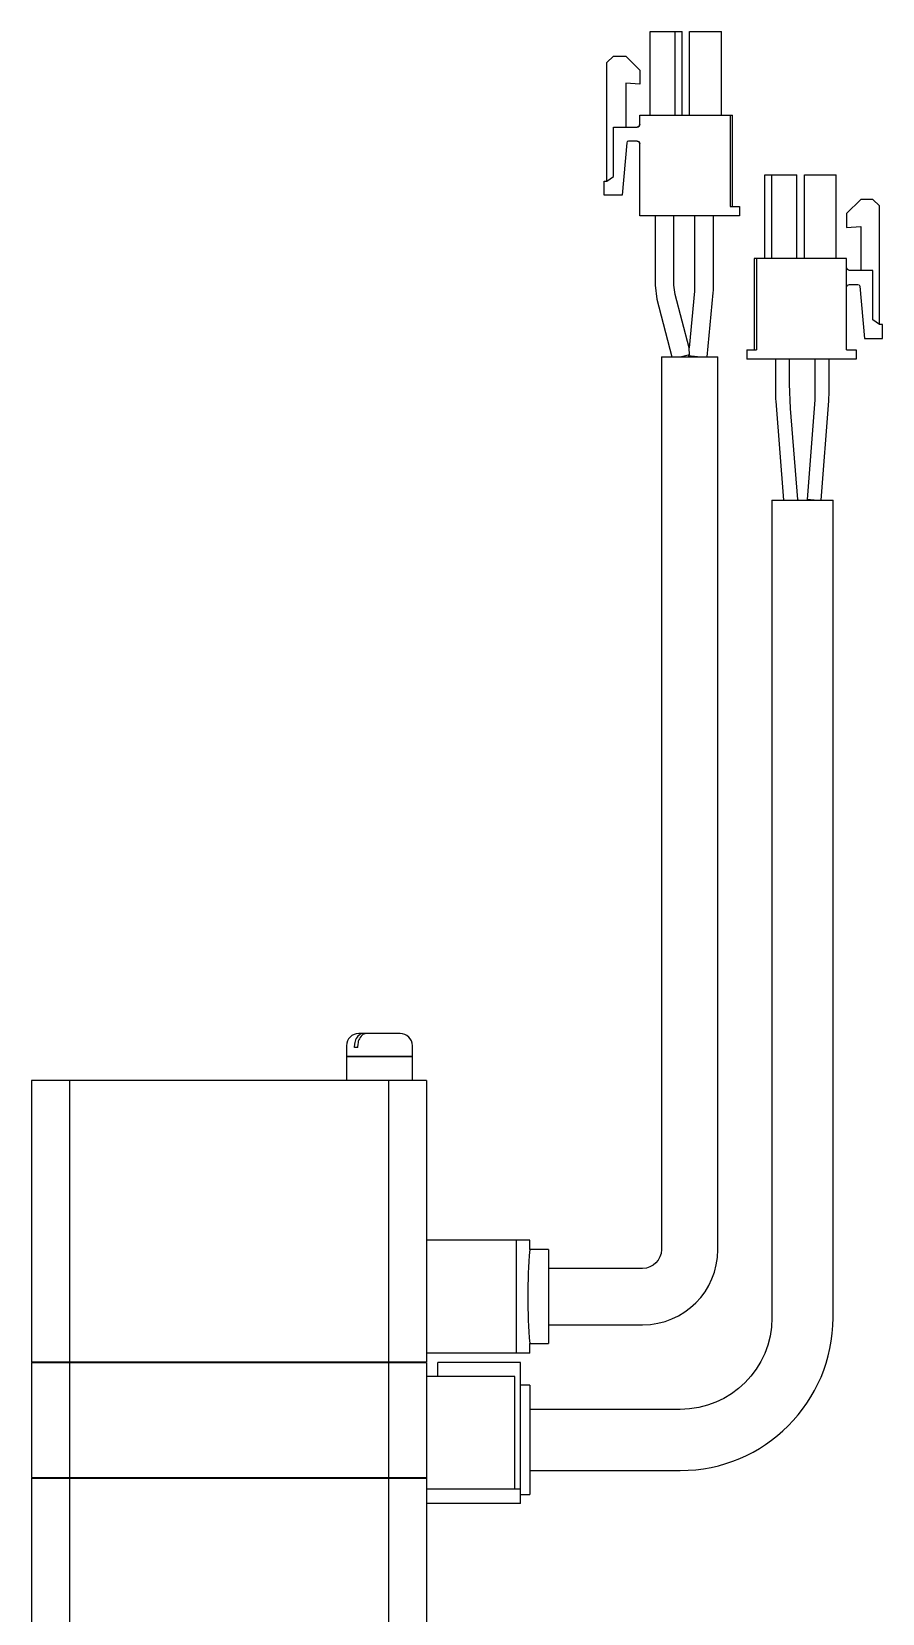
# Model space of a CAD drawing. Extents: x 0 to 1596, y -8 to 1260.
# Drawn here: x 1298.5 to 1389, y 635.9 to 804.2 of the extents above; entities that cross this region are included whole.
import ezdxf

# ---------------------------------------------------------------- set-up
doc = ezdxf.new("R2010")
doc.units = 0
doc.header["$LTSCALE"] = 0.5
doc.layers.add('MSM_CONTINUOUS', color=7, linetype='CONTINUOUS')

msp = doc.modelspace()

# ---------------------------------------------------------------- linework, layer by layer
at = {"layer": 'MSM_CONTINUOUS'}
for p, q in [((1364.28, 795.27), (1364.28, 804.17)), ((1364.28, 795.27), (1364.28, 804.17)), ((1364.28, 804.17), (1367.68, 804.17)), ((1366.93, 795.27), (1366.93, 804.17)), ((1367.68, 795.27), (1367.68, 804.17)), ((1368.48, 795.27), (1368.48, 804.17)), ((1368.48, 795.27), (1368.48, 804.17)), ((1368.48, 804.17), (1371.88, 804.17)), ((1371.88, 795.27), (1371.88, 804.17)), ((1359.68, 800.87), (1360.38, 801.57)), ((1359.68, 800.87), (1360.38, 801.57)), ((1360.38, 801.57), (1361.68, 801.57)), ((1361.68, 801.57), (1363.18, 800.07)), ((1359.68, 788.27), (1359.68, 800.87)), ((1359.68, 788.27), (1359.68, 800.87)), ((1363.18, 800.07), (1363.18, 798.57)), ((1363.18, 798.57), (1361.68, 798.7)), ((1361.68, 798.7), (1361.68, 794.02)), ((1363.18, 798.57), (1361.68, 798.7)), ((1363.18, 794.32), (1363.18, 795.27)), ((1363.18, 795.27), (1373.03, 795.27)), ((1363.18, 794.32), (1363.18, 795.27)), ((1372.78, 795.27), (1372.78, 785.57)), ((1373.03, 785.57), (1373.03, 795.27)), ((1360.38, 788.77), (1360.38, 794.02)), ((1360.38, 794.02), (1362.88, 794.02)), ((1360.38, 788.77), (1360.38, 794.02)), ((1363.18, 794.32), (1363.18, 794.31)), ((1361.78, 792.34), (1361.29, 786.77)), ((1362.88, 792.52), (1361.98, 792.52)), ((1363.18, 784.57), (1363.18, 792.22)), ((1363.18, 792.22), (1363.18, 792.22)), ((1363.18, 784.57), (1363.18, 792.22)), ((1359.38, 786.77), (1359.38, 788.27)), ((1359.38, 786.77), (1359.38, 788.27)), ((1359.38, 788.27), (1359.68, 788.27)), ((1359.68, 788.27), (1360.38, 788.77)), ((1359.68, 788.27), (1360.38, 788.77)), ((1376.48, 780.02), (1376.48, 788.92)), ((1376.48, 788.92), (1379.88, 788.92)), ((1377.23, 780.02), (1377.23, 788.92)), ((1379.88, 780.02), (1379.88, 788.92)), ((1380.68, 780.02), (1380.68, 788.92)), ((1380.68, 788.92), (1384.08, 788.92)), ((1384.08, 780.02), (1384.08, 788.92)), ((1361.29, 786.77), (1359.38, 786.77)), ((1386.68, 786.32), (1385.18, 784.82)), ((1387.98, 786.32), (1386.68, 786.32)), ((1388.68, 785.62), (1387.98, 786.32)), ((1373.78, 784.57), (1363.18, 784.57)), ((1364.81, 784.57), (1364.81, 777.21)), ((1366.81, 777.21), (1366.81, 784.57)), ((1369.01, 784.57), (1369.01, 776.67)), ((1371.01, 776.67), (1371.01, 784.57)), ((1372.78, 785.57), (1373.78, 785.57)), ((1373.78, 785.57), (1373.78, 784.57)), ((1385.18, 784.82), (1385.18, 783.32)), ((1388.68, 773.02), (1388.68, 785.62)), ((1385.18, 783.32), (1386.68, 783.45)), ((1386.68, 783.45), (1386.68, 778.77)), ((1385.18, 780.02), (1375.33, 780.02)), ((1375.33, 780.02), (1375.33, 770.32)), ((1375.58, 780.02), (1375.58, 770.32)), ((1385.18, 770.32), (1385.18, 780.02)), ((1387.98, 778.77), (1385.48, 778.77)), ((1387.98, 773.52), (1387.98, 778.77)), ((1364.81, 777.21), (1365, 775.7)), ((1366.93, 776.2), (1366.81, 777.21)), ((1368.42, 770.52), (1366.93, 776.2)), ((1369, 776.57), (1368.42, 770.52)), ((1369.01, 776.67), (1369, 776.57)), ((1370.33, 769.57), (1370.99, 776.38)), ((1370.99, 776.38), (1371.01, 776.67)), ((1385.48, 777.27), (1386.38, 777.27)), ((1386.58, 777.09), (1387.07, 771.52)), ((1365, 775.7), (1366.6, 769.57)), ((1388.68, 773.02), (1387.98, 773.52)), ((1388.98, 773.02), (1388.68, 773.02)), ((1388.98, 771.52), (1388.98, 773.02)), ((1387.07, 771.52), (1388.98, 771.52)), ((1365.48, 769.57), (1371.48, 769.57)), ((1365.48, 769.57), (1365.48, 674.57)), ((1368.47, 769.79), (1367.63, 769.57)), ((1368.34, 769.76), (1368.33, 769.67)), ((1369.33, 769.57), (1368.33, 769.67)), ((1368.47, 769.79), (1368.42, 770.52)), ((1371.48, 674.57), (1371.48, 769.57)), ((1374.58, 770.32), (1374.58, 769.32)), ((1374.58, 770.32), (1375.58, 770.32)), ((1386.18, 769.32), (1374.58, 769.32)), ((1377.61, 769.32), (1377.61, 765.72)), ((1379.11, 766.69), (1379.11, 769.32)), ((1381.81, 769.32), (1381.81, 765.69)), ((1383.31, 765.69), (1383.31, 769.32)), ((1385.18, 770.32), (1386.18, 770.32)), ((1386.18, 770.32), (1386.18, 769.32)), ((1379.21, 764.06), (1379.11, 766.69)), ((1377.64, 764.86), (1378.48, 754.32)), ((1381.78, 765), (1380.98, 754.38)), ((1382.48, 754.32), (1383.27, 764.89)), ((1379.98, 754.38), (1379.21, 764.06)), ((1377.23, 754.32), (1383.73, 754.32)), ((1377.23, 754.32), (1377.23, 667.32)), ((1381.73, 754.32), (1380.98, 754.38)), ((1383.73, 667.32), (1383.73, 754.32)), ((1337.68, 697.57), (1333.28, 697.57)), ((1331.98, 696.27), (1331.98, 695.12)), ((1338.98, 695.12), (1331.98, 695.12)), ((1332.03, 695.12), (1332.03, 695.07)), ((1332.83, 696.07), (1332.83, 696.27)), ((1333.19, 696.07), (1332.83, 696.07)), ((1333.19, 696.07), (1333.19, 696.27)), ((1338.93, 695.07), (1338.93, 695.12)), ((1338.98, 695.12), (1338.98, 696.27)), ((1331.98, 695.07), (1331.98, 692.57)), ((1338.98, 695.07), (1331.98, 695.07)), ((1338.98, 692.57), (1338.98, 695.07)), ((1298.48, 692.57), (1298.48, 662.62)), ((1340.48, 692.57), (1298.48, 692.57)), ((1302.51, 692.57), (1302.51, 662.62)), ((1336.45, 692.57), (1336.45, 662.62)), ((1340.48, 692.57), (1340.48, 662.62)), ((1351.48, 675.57), (1340.48, 675.57)), ((1350.05, 663.57), (1350.05, 675.57)), ((1351.48, 674.57), (1351.48, 675.57)), ((1353.48, 674.57), (1351.48, 674.57)), ((1353.48, 674.57), (1353.48, 664.57)), ((1363.48, 672.57), (1353.48, 672.57)), ((1353.48, 666.57), (1363.48, 666.57)), ((1351.48, 663.57), (1340.48, 663.57)), ((1351.48, 663.57), (1351.48, 664.57)), ((1351.48, 664.57), (1353.48, 664.57)), ((1298.48, 662.62), (1340.48, 662.62)), ((1298.48, 662.57), (1298.48, 650.32)), ((1298.48, 662.57), (1340.48, 662.57)), ((1298.53, 662.62), (1298.53, 662.57)), ((1302.51, 662.57), (1302.51, 650.32)), ((1302.77, 662.62), (1302.77, 662.57)), ((1336.19, 662.62), (1336.19, 662.57)), ((1336.45, 662.57), (1336.45, 650.32)), ((1340.43, 662.62), (1340.43, 662.57)), ((1340.48, 662.57), (1340.48, 626.32)), ((1341.68, 661.07), (1341.68, 662.57)), ((1350.48, 662.57), (1341.68, 662.57)), ((1350.48, 647.57), (1350.48, 662.57)), ((1349.88, 661.07), (1340.48, 661.07)), ((1349.88, 649.07), (1349.88, 661.07)), ((1351.48, 660.14), (1350.48, 660.14)), ((1351.48, 660.14), (1351.48, 648.5)), ((1367.48, 657.57), (1351.48, 657.57)), ((1298.48, 650.32), (1340.48, 650.32)), ((1298.48, 650.27), (1298.48, 626.32)), ((1298.48, 650.27), (1340.48, 650.27)), ((1298.53, 650.32), (1298.53, 650.27)), ((1302.51, 650.27), (1302.51, 626.32)), ((1302.77, 650.32), (1302.77, 650.27)), ((1336.19, 650.32), (1336.19, 650.27)), ((1336.45, 650.27), (1336.45, 626.32)), ((1340.43, 650.32), (1340.43, 650.27)), ((1351.48, 651.07), (1367.48, 651.07)), ((1350.48, 649.07), (1340.48, 649.07)), ((1350.48, 648.5), (1351.48, 648.5)), ((1350.48, 647.57), (1340.48, 647.57))]:
    msp.add_line(p, q, dxfattribs=at)
for points in [[(1379.98, 754.38, 0), (1379.98, 754.38, 0), (1379.98, 754.38, 0), (1379.98, 754.38, 0), (1379.98, 754.38, 0), (1379.98, 754.38, 0), (1379.98, 754.38, 0), (1379.98, 754.38, 0), (1379.98, 754.38, 0), (1379.98, 754.38, 0), (1379.98, 754.38, 0), (1379.98, 754.37, 0), (1379.98, 754.37, 0), (1379.98, 754.37, 0), (1379.98, 754.37, 0), (1379.98, 754.37, 0), (1379.98, 754.37, 0), (1379.98, 754.37, 0), (1379.98, 754.37, 0), (1379.98, 754.37, 0), (1379.98, 754.37, 0), (1379.98, 754.37, 0), (1379.98, 754.37, 0), (1379.98, 754.37, 0), (1379.98, 754.37, 0), (1379.98, 754.37, 0), (1379.98, 754.37, 0), (1379.98, 754.37, 0), (1379.98, 754.37, 0), (1379.98, 754.37, 0), (1379.98, 754.37, 0), (1379.98, 754.37, 0), (1379.98, 754.37, 0), (1379.98, 754.36, 0), (1379.98, 754.36, 0), (1379.98, 754.36, 0), (1379.98, 754.36, 0), (1379.98, 754.36, 0), (1379.98, 754.36, 0), (1379.98, 754.36, 0), (1379.98, 754.36, 0), (1379.98, 754.36, 0), (1379.98, 754.36, 0), (1379.98, 754.36, 0), (1379.98, 754.36, 0), (1379.98, 754.36, 0), (1379.98, 754.36, 0), (1379.97, 754.36, 0), (1379.97, 754.36, 0), (1379.97, 754.36, 0), (1379.97, 754.36, 0), (1379.97, 754.36, 0), (1379.97, 754.36, 0), (1379.97, 754.36, 0), (1379.97, 754.35, 0), (1379.97, 754.35, 0), (1379.97, 754.35, 0), (1379.97, 754.35, 0), (1379.97, 754.35, 0), (1379.97, 754.35, 0), (1379.97, 754.35, 0), (1379.97, 754.35, 0), (1379.97, 754.35, 0), (1379.97, 754.35, 0), (1379.97, 754.35, 0), (1379.97, 754.35, 0), (1379.97, 754.35, 0), (1379.97, 754.35, 0), (1379.97, 754.35, 0), (1379.97, 754.35, 0), (1379.97, 754.35, 0), (1379.97, 754.35, 0), (1379.97, 754.35, 0), (1379.97, 754.35, 0), (1379.97, 754.35, 0), (1379.97, 754.35, 0), (1379.97, 754.34, 0), (1379.97, 754.34, 0), (1379.97, 754.34, 0), (1379.97, 754.34, 0), (1379.97, 754.34, 0), (1379.97, 754.34, 0), (1379.97, 754.34, 0), (1379.97, 754.34, 0), (1379.97, 754.34, 0), (1379.97, 754.34, 0), (1379.97, 754.34, 0), (1379.97, 754.34, 0), (1379.97, 754.34, 0), (1379.96, 754.34, 0), (1379.96, 754.34, 0), (1379.96, 754.34, 0), (1379.96, 754.34, 0), (1379.96, 754.34, 0), (1379.96, 754.34, 0), (1379.96, 754.34, 0), (1379.96, 754.34, 0), (1379.96, 754.33, 0), (1379.96, 754.33, 0), (1379.96, 754.33, 0), (1379.96, 754.33, 0), (1379.96, 754.33, 0), (1379.96, 754.33, 0), (1379.96, 754.33, 0), (1379.96, 754.33, 0), (1379.96, 754.33, 0), (1379.96, 754.33, 0), (1379.96, 754.33, 0), (1379.96, 754.33, 0), (1379.96, 754.33, 0), (1379.96, 754.33, 0), (1379.96, 754.33, 0), (1379.96, 754.33, 0), (1379.96, 754.33, 0), (1379.96, 754.33, 0), (1379.96, 754.33, 0), (1379.95, 754.33, 0), (1379.95, 754.33, 0), (1379.95, 754.32, 0), (1379.95, 754.32, 0), (1379.95, 754.32, 0), (1379.95, 754.32, 0), (1379.95, 754.32, 0), (1379.95, 754.32, 0), (1379.95, 754.32, 0), (1379.95, 754.32, 0), (1379.95, 754.32, 0), (1379.95, 754.32, 0), (1379.95, 754.32, 0)], [(1380.98, 754.38, 0), (1380.98, 754.38, 0), (1380.98, 754.38, 0), (1380.98, 754.38, 0), (1380.98, 754.37, 0), (1380.98, 754.37, 0), (1380.98, 754.37, 0), (1380.98, 754.37, 0), (1380.98, 754.37, 0), (1380.98, 754.37, 0), (1380.98, 754.37, 0), (1380.98, 754.37, 0), (1380.98, 754.37, 0), (1380.98, 754.37, 0), (1380.98, 754.37, 0), (1380.98, 754.37, 0), (1380.98, 754.37, 0), (1380.98, 754.37, 0), (1380.98, 754.37, 0), (1380.98, 754.37, 0), (1380.98, 754.37, 0), (1380.98, 754.37, 0), (1380.98, 754.37, 0), (1380.98, 754.37, 0), (1380.98, 754.37, 0), (1380.98, 754.37, 0), (1380.98, 754.37, 0), (1380.98, 754.36, 0), (1380.98, 754.36, 0), (1380.98, 754.36, 0), (1380.98, 754.36, 0), (1380.98, 754.36, 0), (1380.98, 754.36, 0), (1380.98, 754.36, 0), (1380.98, 754.36, 0), (1380.98, 754.36, 0), (1380.98, 754.36, 0), (1380.98, 754.36, 0), (1380.98, 754.36, 0), (1380.98, 754.36, 0), (1380.98, 754.36, 0), (1380.98, 754.36, 0), (1380.98, 754.36, 0), (1380.98, 754.36, 0), (1380.98, 754.36, 0), (1380.98, 754.36, 0), (1380.98, 754.36, 0), (1380.98, 754.36, 0), (1380.98, 754.36, 0), (1380.98, 754.36, 0), (1380.99, 754.35, 0), (1380.99, 754.35, 0), (1380.99, 754.35, 0), (1380.99, 754.35, 0), (1380.99, 754.35, 0), (1380.99, 754.35, 0), (1380.99, 754.35, 0), (1380.99, 754.35, 0), (1380.99, 754.35, 0), (1380.99, 754.35, 0), (1380.99, 754.35, 0), (1380.99, 754.35, 0), (1380.99, 754.35, 0), (1380.99, 754.35, 0), (1380.99, 754.35, 0), (1380.99, 754.35, 0), (1380.99, 754.35, 0), (1380.99, 754.35, 0), (1380.99, 754.35, 0), (1380.99, 754.35, 0), (1380.99, 754.35, 0), (1380.99, 754.35, 0), (1380.99, 754.35, 0), (1380.99, 754.34, 0), (1380.99, 754.34, 0), (1380.99, 754.34, 0), (1380.99, 754.34, 0), (1380.99, 754.34, 0), (1380.99, 754.34, 0), (1380.99, 754.34, 0), (1380.99, 754.34, 0), (1380.99, 754.34, 0), (1380.99, 754.34, 0), (1380.99, 754.34, 0), (1380.99, 754.34, 0), (1380.99, 754.34, 0), (1380.99, 754.34, 0), (1380.99, 754.34, 0), (1380.99, 754.34, 0), (1380.99, 754.34, 0), (1380.99, 754.34, 0), (1380.99, 754.34, 0), (1380.99, 754.34, 0), (1380.99, 754.34, 0), (1381, 754.34, 0), (1381, 754.33, 0), (1381, 754.33, 0), (1381, 754.33, 0), (1381, 754.33, 0), (1381, 754.33, 0), (1381, 754.33, 0), (1381, 754.33, 0), (1381, 754.33, 0), (1381, 754.33, 0), (1381, 754.33, 0), (1381, 754.33, 0), (1381, 754.33, 0), (1381, 754.33, 0), (1381, 754.33, 0), (1381, 754.33, 0), (1381, 754.33, 0), (1381, 754.33, 0), (1381, 754.33, 0), (1381, 754.33, 0), (1381, 754.33, 0), (1381, 754.33, 0), (1381, 754.33, 0), (1381, 754.33, 0), (1381, 754.32, 0), (1381, 754.32, 0), (1381, 754.32, 0), (1381, 754.32, 0), (1381.01, 754.32, 0), (1381.01, 754.32, 0), (1381.01, 754.32, 0), (1381.01, 754.32, 0), (1381.01, 754.32, 0), (1381.01, 754.32, 0), (1381.01, 754.32, 0)]]:
    msp.add_polyline3d(points, dxfattribs=at)
for centre, radius, start, end in [((1362.88, 794.32), 0.3, 270, 0), ((1361.98, 792.32), 0.2, 90, 175), ((1362.88, 792.22), 0.3, 0, 90), ((1388.36, 765.72), 10.75, 180, 184.548), ((1372.56, 765.69), 10.75, 355.7108, 0), ((1333.28, 696.27), 1.3, 90, 180), ((1334.24, 696.35), 1.41, 131.3743, 182.8178), ((1334.57, 696.36), 1.39, 132.8199, 183.04), ((1333.78, 696.82), 0.751, 91.7681, 128.8955), ((1334.13, 696.82), 0.754, 95.8166, 131.8939), ((1337.68, 696.27), 1.3, 0, 90), ((1411.49, 669.56), 60.23, 175.2289, 179.9909), ((1363.48, 674.57), 8, 270, 0), ((1411.52, 669.58), 60.26, 180.0102, 184.77), ((1367.48, 667.32), 16.25, 270, 0)]:
    msp.add_arc(centre, radius, start, end, dxfattribs=at)
at = {"layer": 'MSM_CONTINUOUS', "extrusion": (0, 0, -1)}
for centre, radius, start, end in [((-1362.88, 794.32), 0.3, 180, 270), ((-1362.88, 794.32), 0.3, 180, 270), ((-1362.88, 792.22), 0.3, 90, 180), ((-1362.88, 792.22), 0.3, 90, 180), ((-1385.48, 779.07), 0.3, 270, 0), ((-1385.48, 776.97), 0.3, 0, 90), ((-1386.38, 777.07), 0.2, 90, 175), ((-1372.56, 765.69), 9.25, 180, 184.2892), ((-1363.48, 674.57), 2, 180, 270), ((-1367.48, 667.32), 9.75, 180, 270)]:
    msp.add_arc(centre, radius, start, end, dxfattribs=at)

doc.saveas('drawing.dxf')
